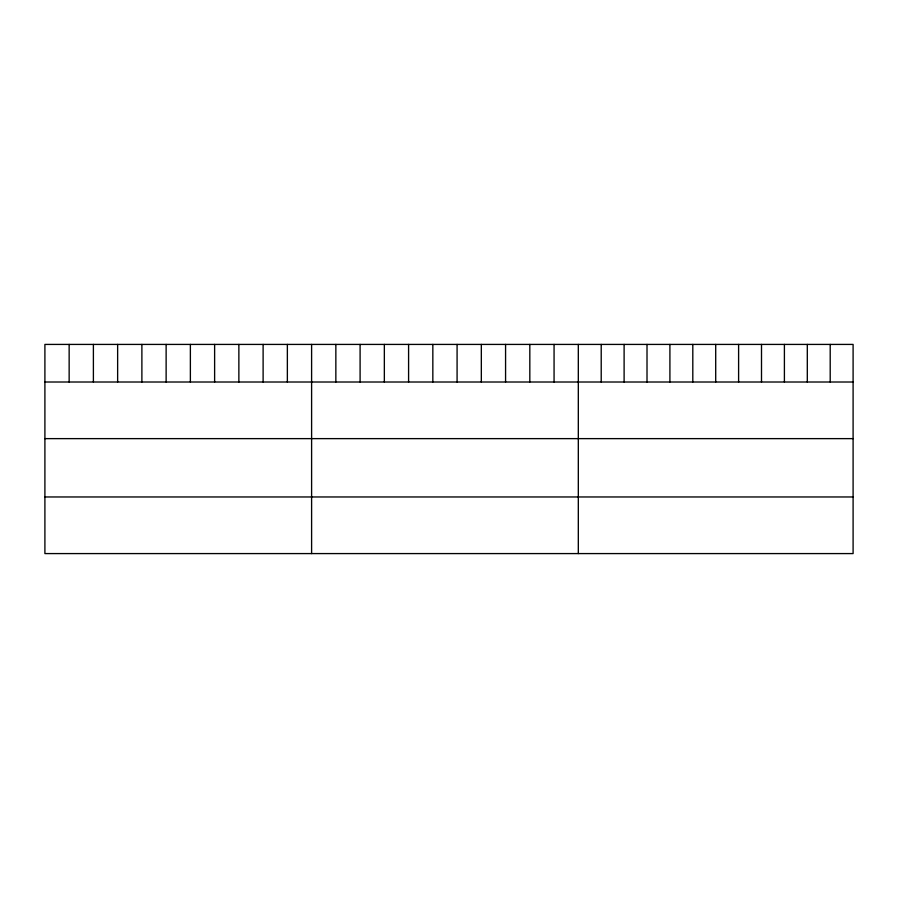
<?xml version="1.0" encoding="UTF-8"?>
<svg xmlns="http://www.w3.org/2000/svg" width="898" height="898" viewBox="0 0 898 898"><rect width="100%" height="100%" fill="white"/><g stroke="black" fill="none" stroke-linecap="round" stroke-linejoin="round"><path stroke-width="1.35" d="M853.1 382.009L853.1 553.583L44.9 553.583L44.9 344.417L853.1 344.417L853.1 382.009L44.9 382.009M44.9 438.628L853.1 438.628M44.9 496.964L853.1 496.964M830.201 344.417L830.201 382.009M807.302 344.417L807.302 382.009M784.403 344.417L784.403 382.009M761.504 344.417L761.504 382.009M738.605 344.417L738.605 382.009M715.706 344.417L715.706 382.009M692.807 344.417L692.807 382.009M669.908 344.417L669.908 382.009M647.009 344.417L647.009 382.009M624.11 344.417L624.11 382.009M601.211 344.417L601.211 382.009M578.312 344.417L578.312 553.583M554.066 344.417L554.066 382.009M529.82 344.417L529.82 382.009M505.574 344.417L505.574 382.009M481.328 344.417L481.328 382.009M457.082 344.417L457.082 382.009M432.836 344.417L432.836 382.009M408.59 344.417L408.59 382.009M384.344 344.417L384.344 382.009M360.098 344.417L360.098 382.009M335.852 344.417L335.852 382.009M311.606 344.417L311.606 553.583M287.36 344.417L287.36 382.009M263.114 344.417L263.114 382.009M238.868 344.417L238.868 382.009M214.622 344.417L214.622 382.009M190.376 344.417L190.376 382.009M166.13 344.417L166.13 382.009M141.884 344.417L141.884 382.009M117.638 344.417L117.638 382.009M93.392 344.417L93.392 382.009M69.146 344.417L69.146 382.009"/></g></svg>
